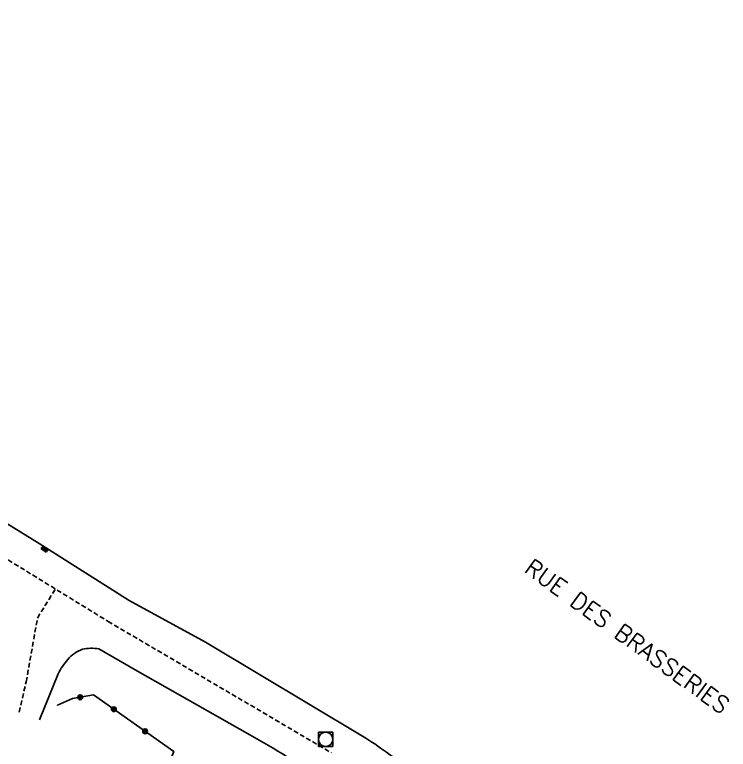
# Model space of a CAD drawing. Header units: millimetres. Extents: x 114000 to 115000, y 122000 to 123000.
# Drawn here: x 114236 to 114310.5, y 122546.6 to 122623.3 of the extents above; entities that cross this region are included whole.
import ezdxf
from ezdxf.enums import TextEntityAlignment as Align

# ---------------------------------------------------------------- set-up
doc = ezdxf.new("R2010")
doc.units = ezdxf.units.MM
doc.linetypes.add('DASHED', pattern=[0.75, 0.5, -0.25])
doc.layers.get('0').update_dxf_attribs({"linetype": 'CONTINUOUS'})
for name, color, linetype in [('W0001', 6, 'DASHED'), ('W0008', 7, 'CONTINUOUS'), ('W0322', 7, 'CONTINUOUS'), ('W0400', 7, 'CONTINUOUS'), ('W0420', 7, 'CONTINUOUS'), ('W0989', 7, 'CONTINUOUS')]:
    doc.layers.add(name, color=color, linetype=linetype)
doc.styles.get("Standard").update_dxf_attribs({"font": 'romans.shx', "width": 0.85})

# ---------------------------------------------------------------- blocks, each defined once
blk = doc.blocks.new('t322o')
at = {"color": 0, "linetype": 'Continuous'}
for radius in [0.25, 0.15]:
    blk.add_circle((0, 0), radius, dxfattribs=at)
blk = doc.blocks.new('T400')
for p, q in [((-0.15, 0.3), (0.15, 0.3)), ((-0.15, -0.25), (-0.15, 0.3)), ((-0.15, 0.15), (0.15, 0.15)), ((-0.15, 0), (0.15, 0)), ((0.15, 0.3), (0.15, -0.25)), ((-0.15, -0.15), (0.15, -0.15)), ((-0.15, -0.25), (-0.15, -0.3)), ((-0.15, -0.3), (0.15, -0.3)), ((0.15, -0.3), (0.15, -0.25))]:
    blk.add_line(p, q)
blk = doc.blocks.new('T420')
for p, q in [((0.75, 0.75), (-0.75, 0.75)), ((-0.75, 0.75), (-0.75, -0.75)), ((0.75, 0.75), (0.75, -0.75)), ((0.75, -0.75), (-0.75, -0.75))]:
    blk.add_line(p, q)
blk.add_ellipse((0, 0), major_axis=(-0.53, 0.53), ratio=1, start_param=3.926991, end_param=10.210176)

msp = doc.modelspace()

# ---------------------------------------------------------------- linework, layer by layer
at = {"layer": 'W0001'}
for points in [[(114137.632, 122623.316), (114158.231, 122618.25), (114161.828, 122617.16), (114168.149, 122612.585), (114171.528, 122608.009), (114174.143, 122605.285), (114176.977, 122602.343), (114181.337, 122598.857), (114185.696, 122595.588), (114191.364, 122592.756), (114201.063, 122587.962), (114232.125, 122568.351), (114245.749, 122559.962), (114269.072, 122546.234)], [(114236.46, 122550.48), (114237.198, 122553.662), (114238.373, 122560.315), (114240.243, 122563.352)]]:
    msp.add_lwpolyline(points, dxfattribs=at)
at = {"layer": 'W0008', "flags": 128}
for points in [[(114200.987, 122592.487, 0.1318), (114200.913, 122591.567, 0.1846), (114201.654, 122590.783), (114203.411, 122589.825, -0.0099), (114207.795, 122587.265, -0.0065), (114212.92, 122584.164), (114227.228, 122575.098), (114238.562, 122568.083), (114247.946, 122562.161), (114255.911, 122557.805), (114272.311, 122547.981, -0.0333), (114277.185, 122544.463, -0.0353)], [(114296.178, 122513.397, 0.004), (114289.452, 122522.239, 0.0178), (114281.142, 122532.292, 0.0301), (114275.475, 122537.991, 0.033), (114268.241, 122543.391, 0.0177), (114260.531, 122548.136), (114248.574, 122554.912), (114244.777, 122557.106, 0.0907), (114243.073, 122557.05, 0.1379), (114241.534, 122555.989, 0.0594), (114240.532, 122554.491), (114238.573, 122549.688)]]:
    msp.add_lwpolyline(points, format="xyb", dxfattribs=at)
at = {"layer": 'W0322', "flags": 128}
msp.add_lwpolyline([(114250.967, 122542.323), (114252.62, 122546.363), (114244.216, 122552.288), (114242.042, 122551.898), (114240.479, 122551.214), (114240.472, 122551.199)], dxfattribs=at)

# ---------------------------------------------------------------- block references
at = {"layer": 'W0322'}
for p, rotation in [((114242.839, 122552.041), 190.1561338593317), ((114246.342, 122550.789), 144.8162840739943), ((114249.611, 122548.484), 144.8162840739943)]:
    msp.add_blockref('t322o', p, dxfattribs=dict(at, rotation=rotation))
at = {"layer": 'W0400', "rotation": 234.7054689457634}
msp.add_blockref('T400', (114239.109, 122567.495), dxfattribs=at)
at = {"layer": 'W0420'}
msp.add_blockref('T420', (114268.45, 122547.646), dxfattribs=at)

# ---------------------------------------------------------------- texts
at = {"layer": 'W0989'}
msp.add_text('RUE DES BRASSERIES', height=1.75, rotation=324.09983, dxfattribs=at).set_placement((114299.933, 122558.414), align=Align.MIDDLE)

doc.saveas('drawing.dxf')
